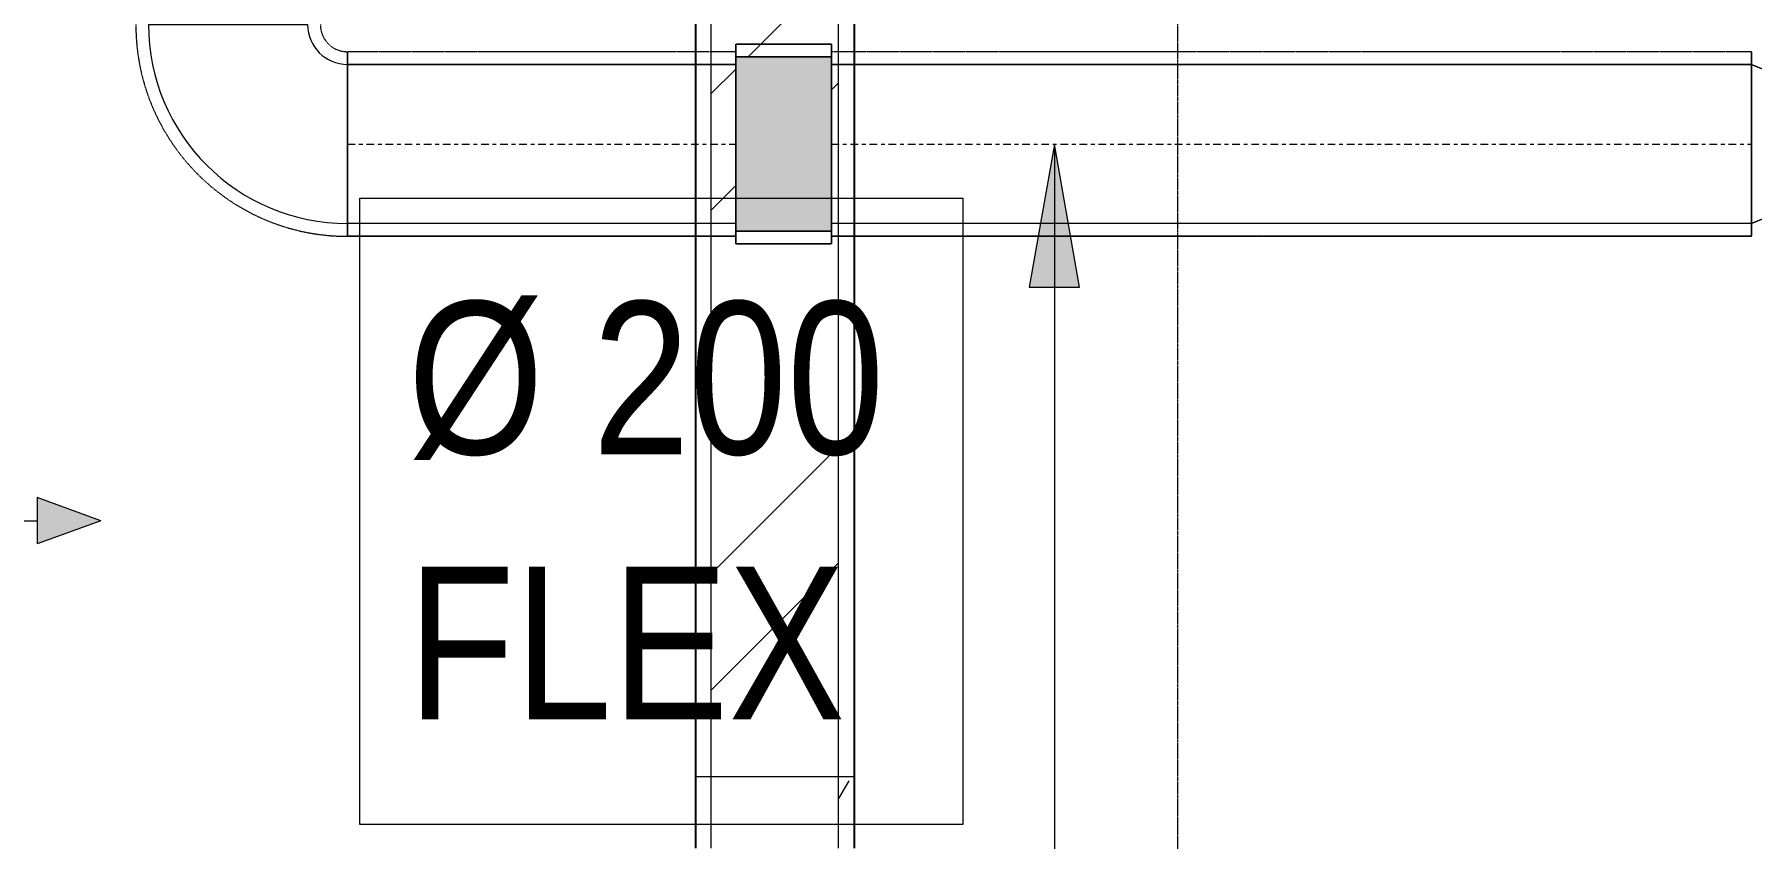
# Model space of a CAD drawing. Header units: inches. Extents: x -83664 to 20107, y -47222 to 19398.
# Drawn here: x 12814 to 15513, y -36325 to -35061 of the extents above; entities that cross this region are included whole.
import ezdxf

# ---------------------------------------------------------------- set-up
doc = ezdxf.new("R2010")
doc.units = ezdxf.units.IN
doc.header["$MEASUREMENT"] = 0
for name, pattern in [('AE7-LP-CENTER', [5.45, 3, -0.6, 1.25, -0.6]), ('Center', [29.999999, 12, -6, 6, -6]), ('Hidden 0_50', [1.0584, 0.5292, -0.5292])]:
    doc.linetypes.add(name, pattern=pattern)
doc.layers.add('A-ANNO-MATC', color=1, linetype='AE7-LP-CENTER', lineweight=9, true_color=0xff0000)
doc.layers.add('M-HVAC-DUCT', color=7, linetype='Continuous', lineweight=9, true_color=0xffe97f)
for name, color, linetype, lineweight in [('A-DETL-GENF', 7, 'Continuous', 9), ('A-WALL', 7, 'Continuous', 9), ('A-WALL-PATT', 7, 'Continuous', 25), ('G-ANNO-TEXT', 7, 'Continuous', 9), ('M-HVAC-CDFF', 7, 'Continuous', 9), ('M-HVAC-DUCT-CNTR', 7, 'Center', 9), ('M-HVAC-DUCT-IDEN', 7, 'Continuous', 18)]:
    doc.layers.add(name, color=color, linetype=linetype, lineweight=lineweight)
doc.styles.add('Arial Narrow_21', font='ARIALN.TTF', dxfattribs={"height": 240})
pattern_1 = [(0, (0, 0), (1219.2, 304.8), [50.292, -864.108, 50.292, -864.108, -4876.8]), (0, (0, 0), (1219.2, 304.8), [-1828.8, 50.292, -1778.508, 50.292, -864.108, -2133.6]), (0, (0, 0), (1219.2, 304.8), [-4572, 50.292, -559.308, 50.292, -1473.708]), (120, (457.2, 152.4), (-873.56454, 903.45817), [50.292, -864.108, 50.292, -864.108, -4876.8]), (120, (457.2, 152.4), (-873.56454, 903.45817), [-1828.8, 50.292, -1778.508, 50.292, -864.108, -2133.6]), (120, (457.2, 152.4), (-873.56454, 903.45817), [-4572, 50.292, -559.308, 50.292, -1473.708]), (240, (609.6, 762), (-345.63546, -1208.25817), [50.292, -864.108, 50.292, -864.108, -4876.8]), (240, (609.6, 762), (-345.63546, -1208.25817), [-1828.8, 50.292, -1778.508, 50.292, -864.108, -2133.6]), (240, (609.6, 762), (-345.63546, -1208.25817), [-4572, 50.292, -559.308, 50.292, -1473.708])]

# ---------------------------------------------------------------- blocks, each defined once
blk = doc.blocks.new('M_Rectangular to Round Transition - Angle - 45 Degree-7607740-FIRST FLOOR AC CONDITIONING LAYOUT - PART A')
at = {"layer": 'M-HVAC-DUCT', "color": 6, "true_color": 0xff00ff}
for p, q in [((0, 125), (60.4, 100)), ((60.4, 100), (0, 125)), ((0, 125), (0, -125)), ((0, -125), (0, 125)), ((60.4, 0), (60.4, 100)), ((60.4, 0), (60.4, 100)), ((60.4, -100), (60.4, 0)), ((60.4, -100), (60.4, 0)), ((0, -125), (60.4, -100)), ((60.4, -100), (0, -125))]:
    blk.add_line(p, q, dxfattribs=at)
blk = doc.blocks.new('GCE-DA-Fire Damper-Rectangular - Standard-8295433-FIRST FLOOR AC CONDITIONING LAYOUT - PART A')
at = {"layer": 'A-DETL-GENF', "true_color": 0xff00ff}
blk.add_hatch(color=6, dxfattribs=at).paths.add_polyline_path([(75, -137), (-75, -137), (-75, 137), (75, 137)])
at = {"layer": 'A-DETL-GENF', "color": 6, "true_color": 0xff00ff}
for p, q in [((75, 137), (-75, 137)), ((-75, 137), (-75, -137)), ((75, -137), (75, 137)), ((-75, -137), (75, -137))]:
    blk.add_line(p, q, dxfattribs=at)
at = {"layer": 'M-HVAC-DUCT', "color": 6, "true_color": 0xff00ff}
for p, q in [((-75, -137), (-75, 137)), ((-75, 137), (75, 137)), ((75, 137), (75, -137)), ((75, -137), (-75, -137))]:
    blk.add_line(p, q, dxfattribs=at)
blk = doc.blocks.new('GCE-AT-Supply Air Rectangular Diffuser - 225x225-V55-FIRST FLOOR AC CONDITIONING LAYOUT - PART A')
at = {"layer": 'A-DETL-GENF', "true_color": 0xff7f00}
for points in [[(36.4, 312.5), (0, 412.5), (-36.4, 312.5)], [(-312.5, 36.4), (-412.5, 0), (-312.5, -36.4)], [(412.5, 0), (312.5, 36.4), (312.5, -36.4), (338.5, -26.9)], [(36.4, -312.5), (-36.4, -312.5), (0, -412.5)]]:
    blk.add_hatch(color=30, dxfattribs=at).paths.add_polyline_path(points)
at = {"layer": 'A-DETL-GENF', "color": 30, "true_color": 0xff7f00}
for p, q in [((0, 412.5), (-36.4, 312.5)), ((0, 412.5), (36.4, 312.5)), ((-36.4, 312.5), (36.4, 312.5)), ((0, 212.5), (0, 312.5)), ((-162.5, -162.5), (162.5, 162.5)), ((-162.5, 162.5), (162.5, -162.5)), ((-162.5, -162.5), (-162.5, 162.5)), ((-162.5, 162.5), (162.5, 162.5)), ((162.5, 162.5), (162.5, -162.5)), ((-412.5, 0), (-312.5, 36.4)), ((-312.5, -36.4), (-312.5, 36.4)), ((312.5, 36.4), (312.5, -36.4)), ((412.5, 0), (312.5, 36.4)), ((212.5, 0), (312.5, 0)), ((-412.5, 0), (-312.5, -36.4)), ((-212.5, 0), (-312.5, 0)), ((412.5, 0), (312.5, -36.4)), ((162.5, -162.5), (-162.5, -162.5)), ((0, -212.5), (0, -312.5)), ((36.4, -312.5), (-36.4, -312.5)), ((0, -412.5), (-36.4, -312.5)), ((0, -412.5), (36.4, -312.5))]:
    blk.add_line(p, q, dxfattribs=at)
blk = doc.blocks.new('M_Rectangular Elbow - Radius - 0_75 W-V60-FIRST FLOOR AC CONDITIONING LAYOUT - PART A')
at = {"layer": 'M-HVAC-DUCT', "color": 6, "true_color": 0xff00ff}
for p, q in [((-125, 187.5), (125, 187.5)), ((125, 187.5), (-125, 187.5)), ((-187.5, 125), (-187.5, -125)), ((-187.5, -125), (-187.5, 125))]:
    blk.add_line(p, q, dxfattribs=at)
for radius, end in [(62.5, 360), (62.5, 0), (312.5, 0), (312.5, 0)]:
    blk.add_arc((-187.5, 187.5), radius, 270, end, dxfattribs=at)
blk = doc.blocks.new('TEMW-SMBZ-HO-BM-HVAC-00002_rvt-1-FIRST FLOOR AC CONDITIONING LAYOUT - PART A')
at = {"layer": 'M-HVAC-DUCT', "color": 6, "linetype": 'Hidden 0_50', "true_color": 0xff00ff}
for p, q in [((165523.1, 63295.6), (165373.1, 63295.6)), ((165373.1, 63295.6), (165373.1, 62981.6)), ((165373.1, 62981.6), (165373.1, 63295.6)), ((165373.1, 63295.6), (165523.1, 63295.6)), ((165523.1, 62981.6), (165523.1, 63295.6)), ((165523.1, 63295.6), (165523.1, 62981.6)), ((164762.5, 62993.6), (164762.5, 63283.6)), ((164762.5, 63283.6), (164762.5, 62993.6)), ((165373.1, 63283.6), (164762.5, 63283.6)), ((165373.1, 63283.6), (164762.5, 63283.6)), ((164762.5, 62993.6), (164762.5, 63283.6)), ((164762.5, 63283.6), (164762.5, 62993.6)), ((165373.1, 62993.6), (165373.1, 63283.6)), ((165373.1, 63283.6), (165373.1, 62993.6)), ((165523.1, 62993.6), (165523.1, 63283.6)), ((165523.1, 63283.6), (165523.1, 62993.6)), ((166969.3, 63283.6), (165523.1, 63283.6)), ((166969.3, 63283.6), (165523.1, 63283.6)), ((166969.3, 62993.6), (166969.3, 63283.6)), ((166969.3, 63283.6), (166969.3, 62993.6)), ((166969.3, 62993.6), (166969.3, 63283.6)), ((166969.3, 63283.6), (166969.3, 62993.6)), ((164762.5, 62993.6), (165373.1, 62993.6)), ((165373.1, 62993.6), (164762.5, 62993.6)), ((165523.1, 62993.6), (166969.3, 62993.6)), ((166969.3, 62993.6), (165523.1, 62993.6)), ((165373.1, 62981.6), (165523.1, 62981.6)), ((165523.1, 62981.6), (165373.1, 62981.6))]:
    blk.add_line(p, q, dxfattribs=at)
at = {"layer": 'M-HVAC-DUCT', "color": 6, "true_color": 0xff00ff}
for p, q in [((164762.5, 63263.6), (164762.5, 63013.6)), ((164762.5, 63013.6), (164762.5, 63263.6)), ((164762.5, 63263.6), (165373.1, 63263.6)), ((165373.1, 63263.6), (164762.5, 63263.6)), ((165373.1, 63263.6), (165373.1, 63013.6)), ((165373.1, 63013.6), (165373.1, 63263.6)), ((165523.1, 63263.6), (165523.1, 63013.6)), ((165523.1, 63013.6), (165523.1, 63263.6)), ((165523.1, 63263.6), (166969.3, 63263.6)), ((166969.3, 63263.6), (165523.1, 63263.6)), ((166969.3, 63263.6), (166969.3, 63013.6)), ((166969.3, 63013.6), (166969.3, 63263.6)), ((165373.1, 63013.6), (164762.5, 63013.6)), ((165373.1, 63013.6), (164762.5, 63013.6)), ((166969.3, 63013.6), (165523.1, 63013.6)), ((166969.3, 63013.6), (165523.1, 63013.6))]:
    blk.add_line(p, q, dxfattribs=at)
at = {"layer": 'M-HVAC-DUCT', "color": 6, "linetype": 'Hidden 0_50', "true_color": 0xff00ff}
for radius in [332.5, 332.5, 42.5, 42.5]:
    blk.add_arc((164762.5, 63326.1), radius, 180, 270, dxfattribs=at)
at = {"layer": 'M-HVAC-DUCT-CNTR', "color": 6, "true_color": 0xff00ff}
for p, q in [((164762.5, 63138.6), (165373.1, 63138.6)), ((165523.1, 63138.6), (166969.3, 63138.6))]:
    blk.add_line(p, q, dxfattribs=at)
at = {"layer": 'M-HVAC-CDFF', "color": 6, "linetype": 'Hidden 0_50', "lineweight": 9, "true_color": 0xff00ff}
blk.add_blockref('GCE-AT-Supply Air Rectangular Diffuser - 225x225-V55-FIRST FLOOR AC CONDITIONING LAYOUT - PART A', (163962.4, 62546.8), dxfattribs=at)
at = {"layer": 'M-HVAC-DUCT', "color": 6, "linetype": 'Hidden 0_50', "lineweight": 9, "true_color": 0xff00ff, "rotation": 270}
blk.add_blockref('M_Rectangular Elbow - Radius - 0_75 W-V60-FIRST FLOOR AC CONDITIONING LAYOUT - PART A', (164575, 63138.6), dxfattribs=at)
at = {"layer": 'M-HVAC-DUCT', "color": 6, "linetype": 'Hidden 0_50', "lineweight": 9, "true_color": 0xff00ff, "extrusion": (0, 0, -1)}
blk.add_blockref('GCE-DA-Fire Damper-Rectangular - Standard-8295433-FIRST FLOOR AC CONDITIONING LAYOUT - PART A', (-165448.1, 63138.6), dxfattribs=at)
at = {"layer": 'M-HVAC-DUCT', "color": 6, "linetype": 'Hidden 0_50', "lineweight": 9, "true_color": 0xff00ff}
blk.add_blockref('M_Rectangular to Round Transition - Angle - 45 Degree-7607740-FIRST FLOOR AC CONDITIONING LAYOUT - PART A', (166969.3, 63138.6), dxfattribs=at)
blk = doc.blocks.new('TEMW-SMBZ-HO-BM-HVAC-00002_rvt-2-FIRST FLOOR AC CONDITIONING LAYOUT - PART A')
at = {"layer": 'M-HVAC-DUCT', "color": 6, "linetype": 'Hidden 0_50', "true_color": 0xff00ff}
for p, q in [((165523.1, 63295.6), (165373.1, 63295.6)), ((165373.1, 63295.6), (165373.1, 62981.6)), ((165373.1, 62981.6), (165373.1, 63295.6)), ((165373.1, 63295.6), (165523.1, 63295.6)), ((165523.1, 62981.6), (165523.1, 63295.6)), ((165523.1, 63295.6), (165523.1, 62981.6)), ((164762.5, 62993.6), (164762.5, 63283.6)), ((164762.5, 63283.6), (164762.5, 62993.6)), ((165373.1, 63283.6), (164762.5, 63283.6)), ((165373.1, 63283.6), (164762.5, 63283.6)), ((164762.5, 62993.6), (164762.5, 63283.6)), ((164762.5, 63283.6), (164762.5, 62993.6)), ((165373.1, 62993.6), (165373.1, 63283.6)), ((165373.1, 63283.6), (165373.1, 62993.6)), ((165523.1, 62993.6), (165523.1, 63283.6)), ((165523.1, 63283.6), (165523.1, 62993.6)), ((166969.3, 63283.6), (165523.1, 63283.6)), ((166969.3, 63283.6), (165523.1, 63283.6)), ((166969.3, 62993.6), (166969.3, 63283.6)), ((166969.3, 63283.6), (166969.3, 62993.6)), ((166969.3, 62993.6), (166969.3, 63283.6)), ((166969.3, 63283.6), (166969.3, 62993.6)), ((164762.5, 62993.6), (165373.1, 62993.6)), ((165373.1, 62993.6), (164762.5, 62993.6)), ((165523.1, 62993.6), (166969.3, 62993.6)), ((166969.3, 62993.6), (165523.1, 62993.6)), ((165373.1, 62981.6), (165523.1, 62981.6)), ((165523.1, 62981.6), (165373.1, 62981.6))]:
    blk.add_line(p, q, dxfattribs=at)
at = {"layer": 'M-HVAC-DUCT', "color": 6, "true_color": 0xff00ff}
for p, q in [((164762.5, 63263.6), (164762.5, 63013.6)), ((164762.5, 63013.6), (164762.5, 63263.6)), ((164762.5, 63263.6), (165373.1, 63263.6)), ((165373.1, 63263.6), (164762.5, 63263.6)), ((165373.1, 63263.6), (165373.1, 63013.6)), ((165373.1, 63013.6), (165373.1, 63263.6)), ((165523.1, 63263.6), (165523.1, 63013.6)), ((165523.1, 63013.6), (165523.1, 63263.6)), ((165523.1, 63263.6), (166969.3, 63263.6)), ((166969.3, 63263.6), (165523.1, 63263.6)), ((166969.3, 63263.6), (166969.3, 63013.6)), ((166969.3, 63013.6), (166969.3, 63263.6)), ((165373.1, 63013.6), (164762.5, 63013.6)), ((165373.1, 63013.6), (164762.5, 63013.6)), ((166969.3, 63013.6), (165523.1, 63013.6)), ((166969.3, 63013.6), (165523.1, 63013.6))]:
    blk.add_line(p, q, dxfattribs=at)
at = {"layer": 'M-HVAC-DUCT', "color": 6, "linetype": 'Hidden 0_50', "true_color": 0xff00ff}
for radius in [332.5, 332.5, 42.5, 42.5]:
    blk.add_arc((164762.5, 63326.1), radius, 180, 270, dxfattribs=at)
at = {"layer": 'M-HVAC-DUCT-CNTR', "color": 6, "true_color": 0xff00ff}
for p, q in [((164762.5, 63138.6), (165373.1, 63138.6)), ((165523.1, 63138.6), (166969.3, 63138.6))]:
    blk.add_line(p, q, dxfattribs=at)
at = {"layer": 'M-HVAC-CDFF', "color": 6, "linetype": 'Hidden 0_50', "lineweight": 9, "true_color": 0xff00ff}
blk.add_blockref('GCE-AT-Supply Air Rectangular Diffuser - 225x225-V55-FIRST FLOOR AC CONDITIONING LAYOUT - PART A', (163962.4, 62546.8), dxfattribs=at)
at = {"layer": 'M-HVAC-DUCT', "color": 6, "linetype": 'Hidden 0_50', "lineweight": 9, "true_color": 0xff00ff, "rotation": 270}
blk.add_blockref('M_Rectangular Elbow - Radius - 0_75 W-V60-FIRST FLOOR AC CONDITIONING LAYOUT - PART A', (164575, 63138.6), dxfattribs=at)
at = {"layer": 'M-HVAC-DUCT', "color": 6, "linetype": 'Hidden 0_50', "lineweight": 9, "true_color": 0xff00ff, "extrusion": (0, 0, -1)}
blk.add_blockref('GCE-DA-Fire Damper-Rectangular - Standard-8295433-FIRST FLOOR AC CONDITIONING LAYOUT - PART A', (-165448.1, 63138.6), dxfattribs=at)
at = {"layer": 'M-HVAC-DUCT', "color": 6, "linetype": 'Hidden 0_50', "lineweight": 9, "true_color": 0xff00ff}
blk.add_blockref('M_Rectangular to Round Transition - Angle - 45 Degree-7607740-FIRST FLOOR AC CONDITIONING LAYOUT - PART A', (166969.3, 63138.6), dxfattribs=at)
blk = doc.blocks.new('SMBZ_Hospital Arch Model_2026_01_29_rvt-1-FIRST FLOOR AC CONDITIONING LAYOUT - PART A')
at = {"layer": 'A-WALL-PATT', "lineweight": 9, "true_color": 0xbbbbbb}
h = blk.add_hatch(dxfattribs=at)
h.set_pattern_fill('FP_13', color=9, style=0, pattern_type=2)
h.set_pattern_definition(pattern_1)
h.paths.add_polyline_path([(165334.4, 62032.7), (165334.4, 64157.7), (165309.4, 64157.7), (165309.4, 62032.7)])
h = blk.add_hatch(dxfattribs=at)
h.set_pattern_fill('FP_12', color=9, style=0, pattern_type=2)
h.set_pattern_definition([(45, (0, 0), (-377.1708, 377.1708), []), (45, (0, 571.5), (-377.1708, 377.1708), [])])
h.paths.add_polyline_path([(165334.4, 62007.7), (165534.4, 62007.7), (165534.4, 64157.7), (165334.4, 64157.7), (165334.4, 62032.7)])
h.paths.add_polyline_path([(165373.1, 63001.6), (165373.1, 63275.6), (165523.1, 63275.6), (165523.1, 63001.6), (165425.5, 63001.6)])
h = blk.add_hatch(dxfattribs=at)
h.set_pattern_fill('FP_13', color=9, style=0, pattern_type=2)
h.set_pattern_definition(pattern_1)
h.paths.add_polyline_path([(165559.4, 62007.7), (165559.4, 64157.7), (165534.4, 64157.7), (165534.4, 62007.7)])
at = {"layer": 'A-WALL', "color": 9, "lineweight": 25, "true_color": 0xbbbbbb}
for p, q in [((165309.4, 64157.7), (165309.4, 62032.7)), ((165559.4, 62032.7), (165559.4, 64157.7))]:
    blk.add_line(p, q, dxfattribs=at)
at = {"layer": 'A-WALL', "color": 9, "true_color": 0xbbbbbb}
for p, q in [((165334.4, 62032.7), (165334.4, 64157.7)), ((165534.4, 62032.7), (165534.4, 64157.7)), ((165309.4, 64045.2), (165309.4, 62145.2)), ((165559.4, 62145.2), (165559.4, 64045.2)), ((165309.4, 62145.2), (165309.4, 62032.7)), ((165309.4, 62145.2), (165559.4, 62145.2)), ((165309.4, 62145.2), (165559.4, 62145.2)), ((165559.4, 62032.7), (165559.4, 62145.2))]:
    blk.add_line(p, q, dxfattribs=at)

msp = doc.modelspace()

# ---------------------------------------------------------------- hatches: boundary and pattern name
at = {"layer": 'M-HVAC-DUCT-IDEN', "lineweight": 9}
msp.add_hatch(color=256, dxfattribs=at).paths.add_polyline_path([(14416.9, -35233.6), (14377.2, -35458.6), (14456.6, -35458.6)])

# ---------------------------------------------------------------- linework, layer by layer
at = {"layer": 'A-ANNO-MATC'}
msp.add_line((14610.1, 19398.3), (14610.1, -47222), dxfattribs=at)
at = {"layer": 'G-ANNO-TEXT', "flags": 128}
msp.add_lwpolyline([(13325.5, -35318.5), (14272.8, -35318.5), (14272.8, -36302.5), (13325.5, -36302.5)], close=True, dxfattribs=at)
at = {"layer": 'M-HVAC-DUCT-IDEN', "lineweight": 9}
for p, q in [((14416.9, -35233.6), (14377.2, -35458.6)), ((14456.6, -35458.6), (14416.9, -35233.6)), ((14416.9, -35233.6), (14416.9, -36707.8)), ((14377.2, -35458.6), (14456.6, -35458.6))]:
    msp.add_line(p, q, dxfattribs=at)

# ---------------------------------------------------------------- block references
at = {"lineweight": 5}
for name in ['SMBZ_Hospital Arch Model_2026_01_29_rvt-1-FIRST FLOOR AC CONDITIONING LAYOUT - PART A', 'TEMW-SMBZ-HO-BM-HVAC-00002_rvt-1-FIRST FLOOR AC CONDITIONING LAYOUT - PART A', 'TEMW-SMBZ-HO-BM-HVAC-00002_rvt-2-FIRST FLOOR AC CONDITIONING LAYOUT - PART A']:
    msp.add_blockref(name, (-151456.7, -98372.2), dxfattribs=at)

# ---------------------------------------------------------------- texts
at = {"layer": 'G-ANNO-TEXT', "char_height": 240, "attachment_point": 1, "style": 'Arial Narrow_21'}
for s, insert, width in [('Ø 200', (13400.5, -35480.9), 937.974), ('FLEX', (13400.5, -35897.6), 865.822)]:
    msp.add_mtext(s, dxfattribs=dict(at, insert=insert, width=width))

doc.saveas('drawing.dxf')
